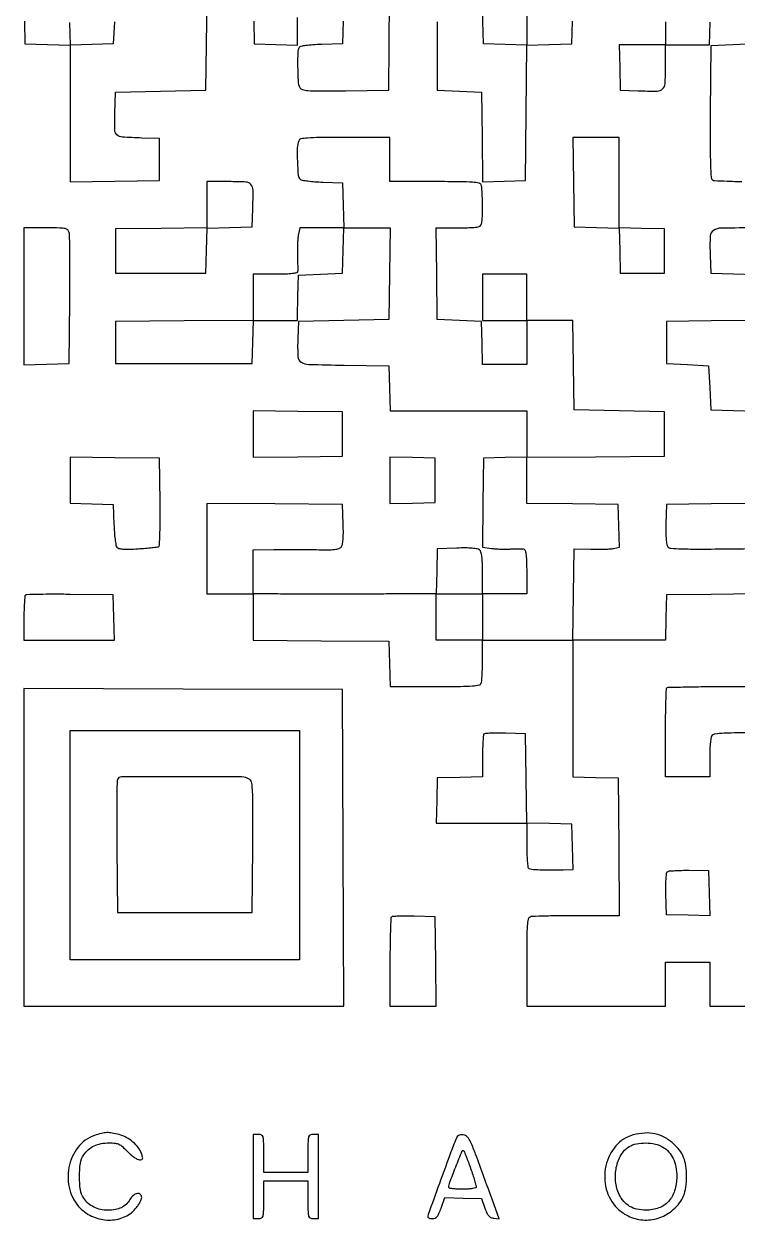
# Model space of a CAD drawing. Extents: x 179 to 1071, y 112 to 1107.
# Drawn here: x 179 to 518, y 112 to 681 of the extents above; entities that cross this region are included whole.
import ezdxf

# ---------------------------------------------------------------- set-up
doc = ezdxf.new("R2010")
doc.units = 0

msp = doc.modelspace()

# ---------------------------------------------------------------- linework, layer by layer
for points in [[(179.215822, 682.284178), (179.5, 671.5), (190.25, 671.216168), (201, 670.932337), (201, 638.446281), (201, 605.960225), (222.25, 606.230112), (243.5, 606.5), (243.5, 616.5), (243.5, 626.5), (235, 626.75078, -0.007628), (225.685433, 627.167898, -0.170037), (223.227472, 628.198021, -0.207027), (222.186732, 630.474513, -0.012089), (222.215323, 638.277755), (222.5, 648.5), (244, 649), (265.5, 649.5), (265.769502, 671.25), (266.039005, 693)], [(330.783832, 682.25), (330.5, 671.5), (320.535034, 671.211195, 0.008566), (316.292144, 671.015439, 0.018141), (313.017891, 670.688526, 0.016715), (310.595742, 670.274698, 0.206507), (309.845936, 669.750718, 0.133581), (309.161291, 667.43945, 0.008817), (309.127903, 660.429887, 0.009777), (309.353502, 653.474644, 0.110299), (310.089428, 650.832903, 0.199106), (311.386438, 649.770416, 0.05494), (314.031703, 649.279523, 0.019929), (319.072218, 649.108758, 0.001765), (331.795967, 649.229851), (352.5, 649.5), (352.760623, 692.75)], [(288.216168, 682.25), (288.5, 671.5), (298.75, 671.215017), (309, 670.930034), (309, 680.383229, -0.005929), (309.044304, 684.119197, -0.007809)], [(484, 682), (484, 671), (472.966168, 671), (461.932337, 671), (462.216168, 660.25), (462.5, 649.5), (471, 649.204946, 0.009927), (479.965089, 649.071849, 0.179688), (482.602972, 650.066531, 0.203196), (483.788355, 652.49751, 0.01319), (484, 660.519052), (484, 671), (494.466168, 671), (504.932337, 671), (505.216168, 681.75)], [(526.5, 671.5), (516, 671), (505.5, 670.5), (505.282126, 639.039162, 0.001782), (505.229764, 623.458725, 0.007702), (505.37423, 614.203637, 0.00546), (505.638463, 607.90606, 0.242569), (506.282126, 606.804475, 0.131212), (507.272881, 606.492435, 0.002069), (513.237562, 606.253446, 0.005315), (520.209427, 606.077172, 0.003478)], [(527, 409.997429), (505.75, 409.748715), (484.5, 409.5), (484.216168, 398.75), (483.932337, 388), (461.946666, 388), (439.960995, 388), (440.230498, 409.75), (440.5, 431.5), (448.5, 431.271325, 0.007248), (451.766955, 431.225317, 0.007705), (454.967807, 431.275969, 0.007392), (457.718963, 431.402659, 0.034922), (459.284023, 431.608253), (462.068047, 432.173856), (461.784023, 442.336928), (461.5, 452.5), (439.75, 452.769502), (418, 453.039005), (418, 464.005838), (418, 474.972671), (450.75, 475.236336), (483.5, 475.5), (483.5, 486), (483.5, 496.5), (462, 497), (440.5, 497.5), (440.230112, 518.75), (439.960225, 540), (428.980112, 540), (418, 540), (418, 551), (418, 562), (407.5, 562), (397, 562), (397, 551), (397, 540), (407.5, 540), (418, 540), (418, 529.5), (418, 519), (407.534983, 519), (397.069966, 519), (396.784983, 529.25), (396.5, 539.5), (386, 540), (375.5, 540.5), (375.230498, 562.25), (374.960995, 584), (384.39871, 584, 0.005939), (388.128746, 584.044304, 0.007818), (391.528746, 584.178303, 0.005899), (394.36144, 584.367881, 0.07207), (395.418213, 584.606989, 0.191652), (396.216173, 585.343123, 0.070258), (396.687898, 586.832752, 0.03479), (396.936805, 589.394852, 0.006824), (397, 594.025201, 0.006352), (396.955664, 597.515192, 0.008233), (396.821697, 600.712778, 0.006434), (396.631706, 603.376466, 0.070701), (396.393011, 604.418213, 0.258697), (395.337463, 605.303854, 0.030015), (392.164693, 605.724422, 0.015901), (386.514173, 605.950434, 0.002045), (374.393011, 606), (353, 606), (353, 616.5), (353, 627), (331.606989, 627, 0.002045), (319.485827, 626.950434, 0.015901), (313.835307, 626.724422, 0.030015), (310.662537, 626.303854, 0.258697), (309.606989, 625.418213, 0.0864), (308.946029, 622.054691, 0.014959), (308.999744, 615.545801, 0.010219), (309.388012, 608.928458, 0.202457), (310.304124, 607.162563, 0.131421), (311.259099, 606.722996, 0.010763), (313.999888, 606.312947, 0.013854), (317.34104, 605.980158, 0.010217), (321.054124, 605.790118), (330.5, 605.5), (330.783832, 594.75), (331.067663, 584), (320.613287, 584), (310.158911, 584), (309.491485, 580.961233, 0.032614), (309.2466, 579.351807, 0.009444), (309.078539, 576.843679, 0.009453), (308.995833, 574.00354, 0.009958), (309.022948, 571.211233, -0.002029), (309.091014, 568.549719, -0.002615), (309.13083, 566.104237, -0.001991), (309.145313, 564.054842, -0.022901), (309.110918, 563.25, -0.318168), (308.595088, 562.643251, -0.03323), (306.652875, 562.282403, -0.023253), (303.529831, 562.061032, -0.006067), (298.5, 562), (288, 562), (288, 551.013664), (288, 540.027329), (255.25, 539.763664), (222.5, 539.5), (222.5, 529.5), (222.5, 519.5), (255, 519.5), (287.5, 519.5), (287.784983, 529.75), (288.069966, 540), (298.534983, 540), (309, 540), (309.111066, 545.75, -0.000597), (309.16368, 548.315351, -0.000388), (309.230318, 551.279688, -0.00039), (309.29986, 554.172908, -0.000742), (309.361066, 556.5), (309.5, 561.5), (320, 562), (330.5, 562.5), (330.783832, 573.25), (331.067663, 584), (342.053334, 584), (353.039005, 584), (352.769502, 562.25), (352.5, 540.5), (331, 540), (309.5, 539.5), (309.203496, 531.503355, 0.01904), (309.212348, 522.780464, 0.257531), (310.802736, 520.146434, 0.124846), (314.511102, 519.099787, 0.003493), (331.264071, 518.769847), (352.5, 518.5), (352.783832, 507.75), (353.067663, 497), (385.533832, 497), (418, 497), (418, 486.034983), (418, 475.069966), (407.75, 474.784983), (397.5, 474.5), (397.230451, 453.366475), (396.960903, 432.232951), (401.230451, 431.634366, 0.018231), (403.224115, 431.428626, 0.009566), (405.71457, 431.310876, 0.009503), (408.274651, 431.287554, 0.014397), (410.5, 431.373689, -0.009963), (412.505981, 431.469153, -0.011902), (414.398438, 431.476393, -0.010704), (415.985709, 431.410664, -0.073077), (416.75, 431.248809, -0.252405), (417.346562, 430.571005, -0.02816), (417.7088, 428.472674, -0.022023), (417.935201, 425.271303, -0.006641), (418, 420.393011), (418, 410), (407.5, 410), (397, 410), (397, 419.877555, 0.007345), (396.929838, 424.653266, 0.024181), (396.685192, 427.794146, 0.035127), (396.271246, 429.875583, 0.154085), (395.600715, 430.916414, 0.132968), (394.513859, 431.412685, 0.020746), (392.150171, 431.703614, 0.018924), (388.957683, 431.84141, 0.009044), (384.850715, 431.788859), (375.5, 431.5), (375.216168, 420.75), (374.932337, 410), (353.466168, 409.964286, -0.000077), (344.404431, 409.950612, -0.000068), (334.927562, 409.939062, -0.000068), (326.363741, 409.93095, -0.000203), (320.5, 409.928571, -0.000249), (315.334233, 409.931147, -0.000157), (309.29375, 409.939062, -0.000157), (303.348178, 409.950582, -0.000287), (298.5, 409.964286), (288, 410), (288, 420.5), (288, 431), (297.75, 431.136688, -0.003057), (302.242778, 431.172203, -0.001688), (307.733241, 431.163502, -0.001683), (313.299076, 431.117164, -0.002704), (318.044012, 431.036024, 0.005921), (323.505002, 430.977776, 0.026386), (326.704713, 431.150519, 0.046163), (328.708593, 431.554545, 0.147776), (329.83287, 432.298621, 0.125695), (330.384361, 433.462066, 0.026178), (330.702765, 435.717885, 0.021055), (330.8471, 438.8689, 0.008638), (330.788859, 443.149285), (330.5, 452.5), (298.25, 452.763853), (266, 453.027706), (266, 431.513853), (266, 410), (277, 410), (288, 410), (288, 399.013853), (288, 388.027706), (320.25, 387.763853), (352.5, 387.5), (352.783832, 376.75), (353.067663, 366), (374.426843, 366, 0.002049), (386.527804, 366.049581, 0.015924), (392.170055, 366.275619, 0.030077), (395.33804, 366.696308, 0.258602), (396.393011, 367.581787, 0.07203), (396.632106, 368.638111, 0.005915), (396.821697, 371.465525, 0.007831), (396.955695, 374.859224, 0.005951), (397, 378.581787), (397, 388), (418.5, 388), (440, 388), (440, 355.533832), (440, 323.067663), (450.75, 322.783832), (461.5, 322.5), (461.763664, 289.75), (462.027329, 257), (441.595452, 257, 0.002769), (433.651317, 256.956005, 0.004123), (426.700789, 256.821697, 0.001839), (420.77953, 256.636634, 0.083062), (419.581787, 256.393011, 0.257256), (418.698559, 255.346099, 0.030951), (418.27619, 252.243952, 0.016256), (418.049786, 246.715635, 0.002106), (418, 234.893011), (418, 214), (451, 214), (484, 214), (484, 224.5), (484, 235), (494.5, 235), (505, 235), (505, 224.5), (505, 214), (515.980112, 214), (526.960225, 214)], [(527.519052, 584, 0.003484), (510.504163, 583.881453, 0.129107), (506.800938, 582.853655, 0.257598), (505.205453, 580.186192, 0.017378), (505.204946, 571), (505.5, 562.5), (516.25, 562.216168), (527, 561.932337)], [(527, 453.039775), (505.75, 452.769888), (484.5, 452.5), (484.211141, 443.149285, 0.009283), (484.161773, 439.141061, 0.017769), (484.296174, 435.926348, 0.018006), (484.572929, 433.494711, 0.136689), (485.039895, 432.45193, 0.203399), (486.452728, 431.722222, 0.010479), (491.694218, 431.436444, 0.00948), (499.992018, 431.315686, 0.001737), (515.328753, 431.436555, 0.000289), (526.670317, 431.57191, 0.000431)]]:
    msp.add_lwpolyline(points, format="xyb")
for points in [[(418, 681.965017), (418, 670.930034), (407.75, 671.215017), (397.5, 671.5), (397.216168, 682.25), (396.932337, 693), (407.466168, 693), (418, 693)], [(440.230112, 605.75), (440.5, 584.5), (451.216508, 584.216508), (461.933016, 583.933016), (462.216508, 573.216508), (462.5, 562.5), (473, 562.5), (483.5, 562.5), (483.5, 573), (483.5, 583.5), (472.75, 583.783832), (462, 584.067663), (462, 605.533832), (462, 627), (450.980112, 627), (439.960225, 627)], [(288, 486), (288, 474.960225), (309.25, 475.230112), (330.5, 475.5), (330.5, 486), (330.5, 496.5), (309.25, 496.769888), (288, 497.039775)], [(353, 464), (353, 452.932337), (363.75, 453.216168), (374.5, 453.5), (374.5, 464), (374.5, 474.5), (363.75, 474.783832), (353, 475.067663)], [(397, 399), (397, 388), (386, 388), (375, 388), (375, 399), (375, 410), (386, 410), (397, 410)], [(179, 289.506286), (179, 214), (255.006326, 214), (331.012652, 214), (330.756326, 289.25), (330.5, 364.5), (254.75, 364.756286), (179, 365.012572)], [(310, 290.5), (310, 236), (255.5, 236), (201, 236), (201, 290.5), (201, 345), (255.5, 345), (310, 345)]]:
    msp.add_lwpolyline(points, close=True)
for points in [[(222, 682), (221.5, 671.5), (211.284183, 671.215394), (201.068365, 670.930789), (200.784183, 681.715394)], [(375.5, 682), (375.5, 649.5), (386, 649), (396.5, 648.5), (396.769989, 627.215238), (397.039978, 605.930475), (407.269989, 606.215238), (417.5, 606.5), (417.763809, 638.716308), (418.027617, 670.932617), (428.763809, 671.216308), (439.5, 671.5), (439.783832, 682.25)], [(527, 540.039775), (505.75, 539.769888), (484.5, 539.5), (484.5, 529.5), (484.5, 519.5), (494.5, 519), (504.5, 518.5), (505, 508), (505.5, 497.5), (516.25, 497.216168), (527, 496.932337)]]:
    msp.add_lwpolyline(points)
for points in [[(266, 595.019502), (266, 584.039005), (244.25, 583.769502), (222.5, 583.5), (222.5, 573), (222.5, 562.5), (244, 562.5), (265.5, 562.5), (265.783492, 573.216508), (266.066984, 583.933016), (276.783492, 584.216508), (287.5, 584.5), (287.795054, 593, 0.009927), (287.928151, 601.965089, 0.179688), (286.933469, 604.602972, 0.203196), (284.50249, 605.788355, 0.01319), (276.480948, 606), (266, 606)], [(179, 551.466168), (179, 518.932337), (189.75, 519.216168), (200.5, 519.5), (200.7775, 549.5, 0.001763), (200.844237, 561.159276, 0.002635), (200.812934, 571.348438, 0.001104), (200.720949, 580.06604, 0.056444), (200.508448, 581.75, 0.136588), (199.801562, 583.014358, 0.148128), (198.56355, 583.683294, 0.046668), (196.091872, 583.951289, 0.003684), (189.480948, 584), (179, 584)], [(201, 464.054871), (201, 453.069966), (211.25, 452.784983), (221.5, 452.5), (221.790118, 443.054124, 0.010537), (221.982701, 439.33807, 0.014199), (222.323088, 435.987669, 0.011218), (222.744058, 433.240965, 0.130282), (223.197084, 432.262528, 0.156228), (224.185641, 431.631511, 0.045078), (225.994841, 431.324531, 0.027739), (228.796498, 431.261433, 0.007302), (233.278873, 431.47473, 0.005027), (236.77721, 431.727775, 0.007235), (239.867412, 432.027627, 0.004157), (242.456074, 432.33849, 0.10684), (243.118878, 432.573471, 0.250038), (243.468754, 433.174475, 0.001898), (243.664345, 439.033951, 0.00639), (243.778558, 445.835471, 0.003986), (243.746972, 453.807145), (243.5, 474.5), (222.25, 474.769888), (201, 475.039775)], [(179.686388, 409.353055, 0.177895), (179.411818, 408.759532, 0.004745), (179.201626, 405.832876, 0.009353), (179.049715, 402.342987, 0.006199), (179, 398.333333), (179, 388), (200.533832, 388), (222.067663, 388), (221.783832, 398.75), (221.5, 409.5), (200.936388, 409.769721, 0.003162), (193.00418, 409.823589, 0.005018), (186.21171, 409.758585, 0.001402), (180.323998, 409.626628, 0.192368)], [(549, 355), (549, 344), (528.2, 344, 0.003169), (518.406919, 343.937931, 0.010454), (511.954487, 343.721154, 0.00933), (507.461896, 343.391927, 0.175156), (506.2, 342.8, 0.149044), (505.677271, 341.818776, 0.019949), (505.314516, 339.477016, 0.019071), (505.075482, 336.323492, 0.009379), (505, 332.3), (505, 323), (494.5, 323), (484, 323), (484, 343.833333, -0.002993), (484.048097, 351.867578, -0.004756), (484.195833, 358.742708, -0.001277), (484.396201, 364.712325, -0.189545), (484.666667, 365.333333, -0.192996), (485.302543, 365.605252, -0.00057), (494.488542, 365.804167, -0.003167), (504.914556, 365.951968, -0.00196), (517.166667, 366), (549, 366)], [(397.700461, 343.367127, 0.176118), (397.420753, 342.767927, 0.005367), (397.20576, 339.993823, 0.009985), (397.050762, 336.673134, 0.006668), (397, 332.867165), (397, 323.067663), (386.25, 322.783832), (375.5, 322.5), (375.216168, 311.75), (374.932337, 301), (396.466168, 301), (418, 301), (418, 290.559017, 0.008567), (418.069298, 286.514827, 0.013072), (418.281203, 283.01128, 0.007599), (418.575867, 280.125303, 0.228948), (418.957287, 279.526398, 0.121482), (420.247189, 279.110653, 0.007502), (424.297703, 278.887604, 0.010325), (429.338105, 278.790019, 0.00632), (435.283832, 278.872858), (440.067663, 279), (439.783832, 289.75), (439.5, 300.5), (428.76979, 300.783631), (418.03958, 301.067262), (417.76979, 322.283631), (417.5, 343.5), (407.950461, 343.783794, 0.007041), (404.240283, 343.841782, 0.010544), (401.000338, 343.778463, 0.005798), (398.297812, 343.637197, 0.182377)], [(223.453816, 321.740243, 0.089548), (223.261817, 320.729866, 0.000598), (223.19019, 311.747155, 0.00234), (223.168607, 301.460077, 0.00149), (223.235201, 289.490243), (223.5, 258.5), (255.5, 258.5), (287.5, 258.5), (287.765726, 289.5, 0.001225), (287.879013, 308.006621, 0.012082), (287.71941, 315.793845, 0.024457), (287.315418, 320.099227, 0.201729), (286.324597, 321.75, 0.157681), (282.495237, 323.016106, 0.001671), (254.221233, 323.106234, 0.001077), (225.335041, 323.03952, 0.309316)], [(504.78419, 267.714639), (505.068381, 256.929279), (494.78419, 257.214639), (484.5, 257.5), (484.211769, 267.417355, -0.007833), (484.153947, 271.735739, -0.01846), (484.28016, 274.954453, -0.017811), (484.541787, 277.286369, -0.220963), (485.019674, 278.012159, -0.11832), (485.823519, 278.276787, -0.006478), (488.493998, 278.462759, -0.009764), (491.706784, 278.581831, -0.006958), (495.307905, 278.594804), (504.5, 278.5)], [(353.699448, 256.366114, 0.189039), (353.41589, 255.716778, 0.001397), (353.205463, 249.752338, 0.004978), (353.050471, 242.869838, 0.00314), (353, 234.833333), (353, 214), (364.019888, 214), (375.039775, 214), (374.769888, 235.25), (374.5, 256.5), (364.449448, 256.782781, 0.006672), (360.547259, 256.840477, 0.010046), (357.145783, 256.777033, 0.005301), (354.300668, 256.636532, 0.183378)], [(212.5, 152.497852, 0.14519), (204.681632, 146.818469, 0.116968), (200.41551, 137.299167, 0.113565), (200.817629, 126.643632, 0.131123), (205.89606, 117.868646, 0.098985), (212.00974, 113.792252, 0.09535), (219.303737, 112.308978, 0.099091), (226.394232, 113.650878, 0.11695), (231.949441, 117.595198, 0.025392), (233.117012, 119.06966, 0.026978), (234.103898, 120.626268, 0.027906), (234.800379, 122.04878, 0.10021), (235, 123.034796, 0.201754), (234.37643, 124.517262, 0.240001), (232.943603, 124.965796, 0.138431), (231.030649, 124.058598, 0.079993), (229.391265, 122.085212, -0.066564), (227.579821, 119.782232, -0.080148), (225.327338, 118.203174, -0.071586), (222.484889, 117.297249, -0.041425), (218.903287, 117, -0.052632), (215.386261, 117.371245, -0.062502), (212.234652, 118.469006, -0.064936), (209.54847, 120.266406, -0.064196), (207.401266, 122.698888, -0.112345), (205.850201, 126.683466, -0.036884), (205.38361, 133, -0.036884), (205.850201, 139.316534, -0.112345), (207.401266, 143.301112, -0.065672), (209.619802, 145.799558, -0.069269), (212.373268, 147.584695, -0.06407), (215.697234, 148.645468, -0.045268), (219.605176, 149, -0.027848), (222.348785, 148.847074, -0.082196), (224.160201, 148.335231, -0.073559), (225.820195, 147.23274, -0.019315), (228.114781, 145, 0.023897), (229.71745, 143.468857, 0.02763), (231.386124, 142.175, 0.02835), (232.898021, 141.252999, 0.123353), (233.907925, 141, 0.052445), (234.972446, 141.111966, 0.270044), (235.394375, 141.494982, 0.146959), (235.405177, 142.24684, 0.014493), (234.853401, 143.99069, 0.080645), (233.345506, 146.774838, 0.053311), (230.824058, 149.407444, 0.051001), (227.655244, 151.568501, 0.056488), (224.218945, 152.955994, 0.024098), (220.932388, 153.700301, 0.053451), (218.372848, 153.873914, 0.052589), (215.809079, 153.501753, 0.022662)], [(468.61989, 152.766538, 0.15363), (460.347833, 147.539167, 0.122018), (455.636823, 138.019021, 0.117161), (455.818195, 127.079651, 0.134696), (460.97254, 118.02746, 0.094411), (467.014157, 113.919542, 0.095473), (474.118997, 112.341949, 0.095055), (481.327039, 113.515612, 0.092659), (487.662085, 117.276456, 0.048938), (490.649614, 120.467534, 0.067981), (492.589284, 123.863772, 0.062179), (493.654895, 127.886259, 0.033705), (494, 133, 0.033685), (493.655312, 138.110586, 0.062073), (492.59111, 142.132479, 0.067925), (490.655315, 145.526767, 0.049119), (487.67629, 148.711072, 0.055442), (483.416973, 151.68649, 0.072453), (478.966432, 153.332986, 0.069883), (474.105307, 153.674537, 0.04736)], [(288, 133), (288, 113), (290.5, 113, 0.104331), (291.950811, 113.306062, 0.224677), (292.680556, 114.15, 0.064117), (292.955995, 116.064536, 0.003707), (293, 122), (293, 131), (303.5, 131), (314, 131), (314, 122, 0.003707), (314.044005, 116.064536, 0.064117), (314.319444, 114.15, 0.224677), (315.049189, 113.306062, 0.104331), (316.5, 113), (319, 113), (319, 133), (319, 153), (316.5, 153, 0.104331), (315.049189, 152.693938, 0.224677), (314.319444, 151.85, 0.064117), (314.044005, 149.935464, 0.003707), (314, 144), (314, 135), (303.5, 135), (293, 135), (293, 144, 0.003707), (292.955995, 149.935464, 0.064117), (292.680556, 151.85, 0.224677), (291.950811, 152.693938, 0.104331), (290.5, 153), (288, 153)], [(384.169107, 150.302613, 0.006749), (381.307452, 142.831711, 0.001401), (376.492867, 129.621659, 0.000207), (371.184846, 114.910909, 0.086684), (371, 113.852718, 0.236086), (371.16345, 113.525845, 0.070972), (371.665426, 113.250486, 0.054251), (372.397692, 113.062239, 0.035823), (373.265281, 113, 0.107073), (374.482283, 113.263638, 0.11715), (375.435773, 114.003496, 0.067928), (376.300828, 115.440068, 0.016274), (377.319949, 118.038136), (379.109336, 123.076271), (387.778874, 122.788136), (396.448412, 122.5), (398.101139, 118, 0.021271), (399.057236, 115.703573, 0.071835), (399.946402, 114.347815, 0.103894), (400.984764, 113.574947, 0.078303), (402.357103, 113.185491), (404.96034, 112.870982), (401.563919, 122.185491, 0.000656), (393.732757, 143.57484, 0.01706), (391.417614, 149.265288, 0.075238), (389.794049, 151.794347, 0.185436), (387.872346, 152.802613, 0.05446), (386.53217, 152.812896, 0.123794), (385.586537, 152.470418, 0.110988), (384.852095, 151.691343, 0.038907)], [(482.701451, 147.040484, -0.073523), (485.579921, 144.643757, -0.072379), (487.659866, 141.504679, -0.065303), (488.906929, 137.614973, -0.044988), (489.323007, 133, -0.072419), (488.343064, 126.269693, -0.113727), (485.473512, 121.206996, -0.120336), (480.816248, 118.094477, -0.087435), (474.654292, 117.003738, -0.053702), (470.396643, 117.45903, -0.080875), (466.930932, 118.82415, -0.083847), (464.163929, 121.173426, -0.062261), (461.978758, 124.54388, -0.088397), (460.252736, 130.672936, -0.076195), (460.613805, 137.361748, -0.080547), (462.891488, 143.290819, -0.122753), (466.718562, 147.223391, -0.091593), (470.138116, 148.557712, -0.050242), (474.630813, 148.958422, -0.049969), (479.1603, 148.452202, -0.084297)], [(391.342245, 136.84263, -0.0041), (392.360367, 133.829749, -0.005697), (393.219285, 131.113653, -0.003622), (393.896884, 128.823294, -0.070215), (394, 128.09263, -0.327646), (393.657951, 127.626687, -0.034454), (392.262763, 127.292024, -0.028934), (390.220402, 127.069164, -0.01271), (387.5, 127, -0.01055), (385.007863, 127.052591, -0.01744), (382.909375, 127.214654, -0.011579), (381.247539, 127.440558, -0.368583), (381, 127.730737, -0.089702), (381.457546, 130.260575, -0.005288), (384.279055, 137.569126, -0.00252), (387.359791, 145.192619, -0.559205), (387.995729, 145.296516, -0.080294), (388.370145, 144.689557, -0.00389), (389.262882, 142.484624, -0.006253), (390.273978, 139.834036, -0.004461)]]:
    msp.add_lwpolyline(points, format="xyb", close=True)

doc.saveas('drawing.dxf')
